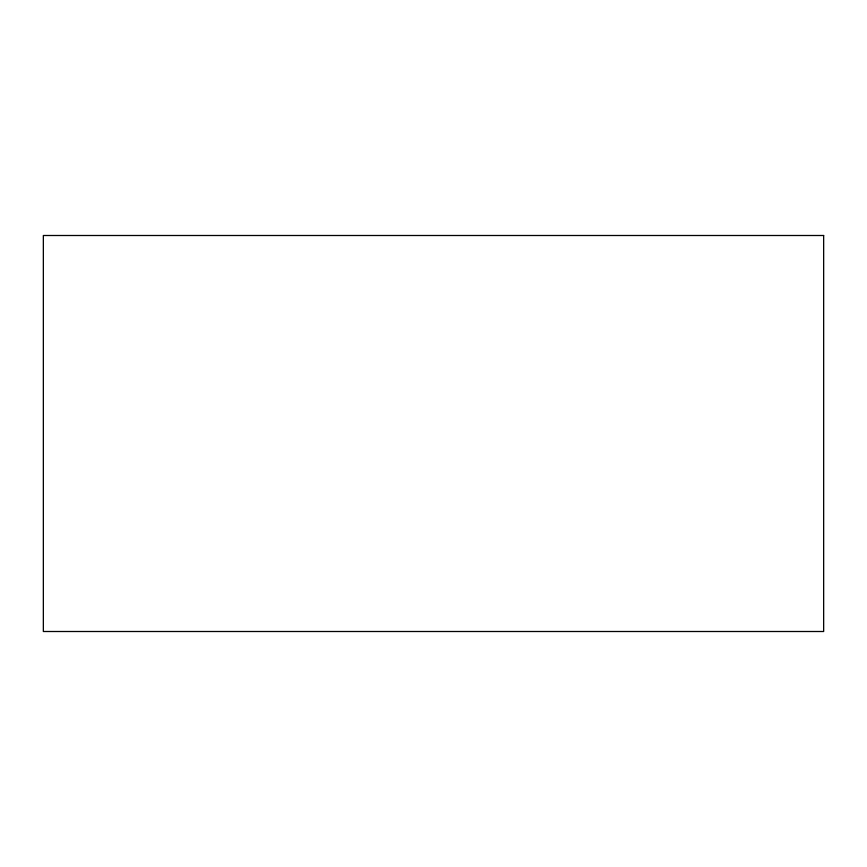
<?xml version="1.0" encoding="UTF-8"?>
<svg xmlns="http://www.w3.org/2000/svg" width="867" height="867" viewBox="0 0 867 867"><rect width="100%" height="100%" fill="white"/><g stroke="black" fill="none" stroke-linecap="round" stroke-linejoin="round"><path stroke-width="1.3" d="M823.65 235.499L43.35 235.499L43.35 631.501L823.65 631.501L823.65 235.499"/></g></svg>
